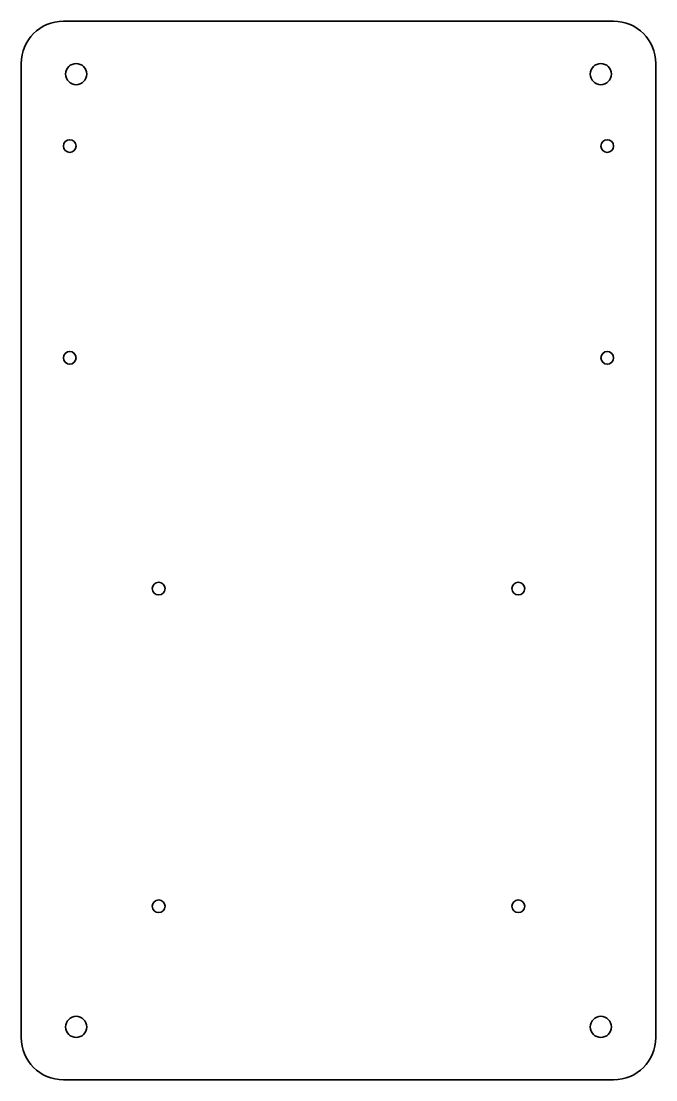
# Model space of a CAD drawing. Extents: x 520 to 670, y 296 to 546.
import ezdxf

# ---------------------------------------------------------------- set-up
doc = ezdxf.new("R2010")
doc.units = 0

msp = doc.modelspace()

# ---------------------------------------------------------------- linework, layer by layer
at = {"color": 7, "lineweight": 35}
for p, q in [((529.5, 545.5), (659.5, 545.5)), ((519.5, 305.5), (519.5, 535.5)), ((669.5, 535.5), (669.5, 305.5)), ((659.5, 295.5), (529.5, 295.5))]:
    msp.add_line(p, q, dxfattribs=at)
for centre, radius in [((532.5, 533), 2.5), ((656.5, 533), 2.5), ((531, 516), 1.5), ((658, 516), 1.5), ((531, 466), 1.5), ((658, 466), 1.5), ((552, 411.5), 1.5), ((637, 411.5), 1.5), ((552, 336.5), 1.5), ((637, 336.5), 1.5), ((532.5, 308), 2.5), ((656.5, 308), 2.5)]:
    msp.add_circle(centre, radius, dxfattribs=at)
for centre, start, end in [((529.5, 535.5), 90, 180), ((659.5, 535.5), 0, 90), ((529.5, 305.5), 180, 270), ((659.5, 305.5), 270, 360)]:
    msp.add_arc(centre, 10, start, end, dxfattribs=at)

doc.saveas('drawing.dxf')
